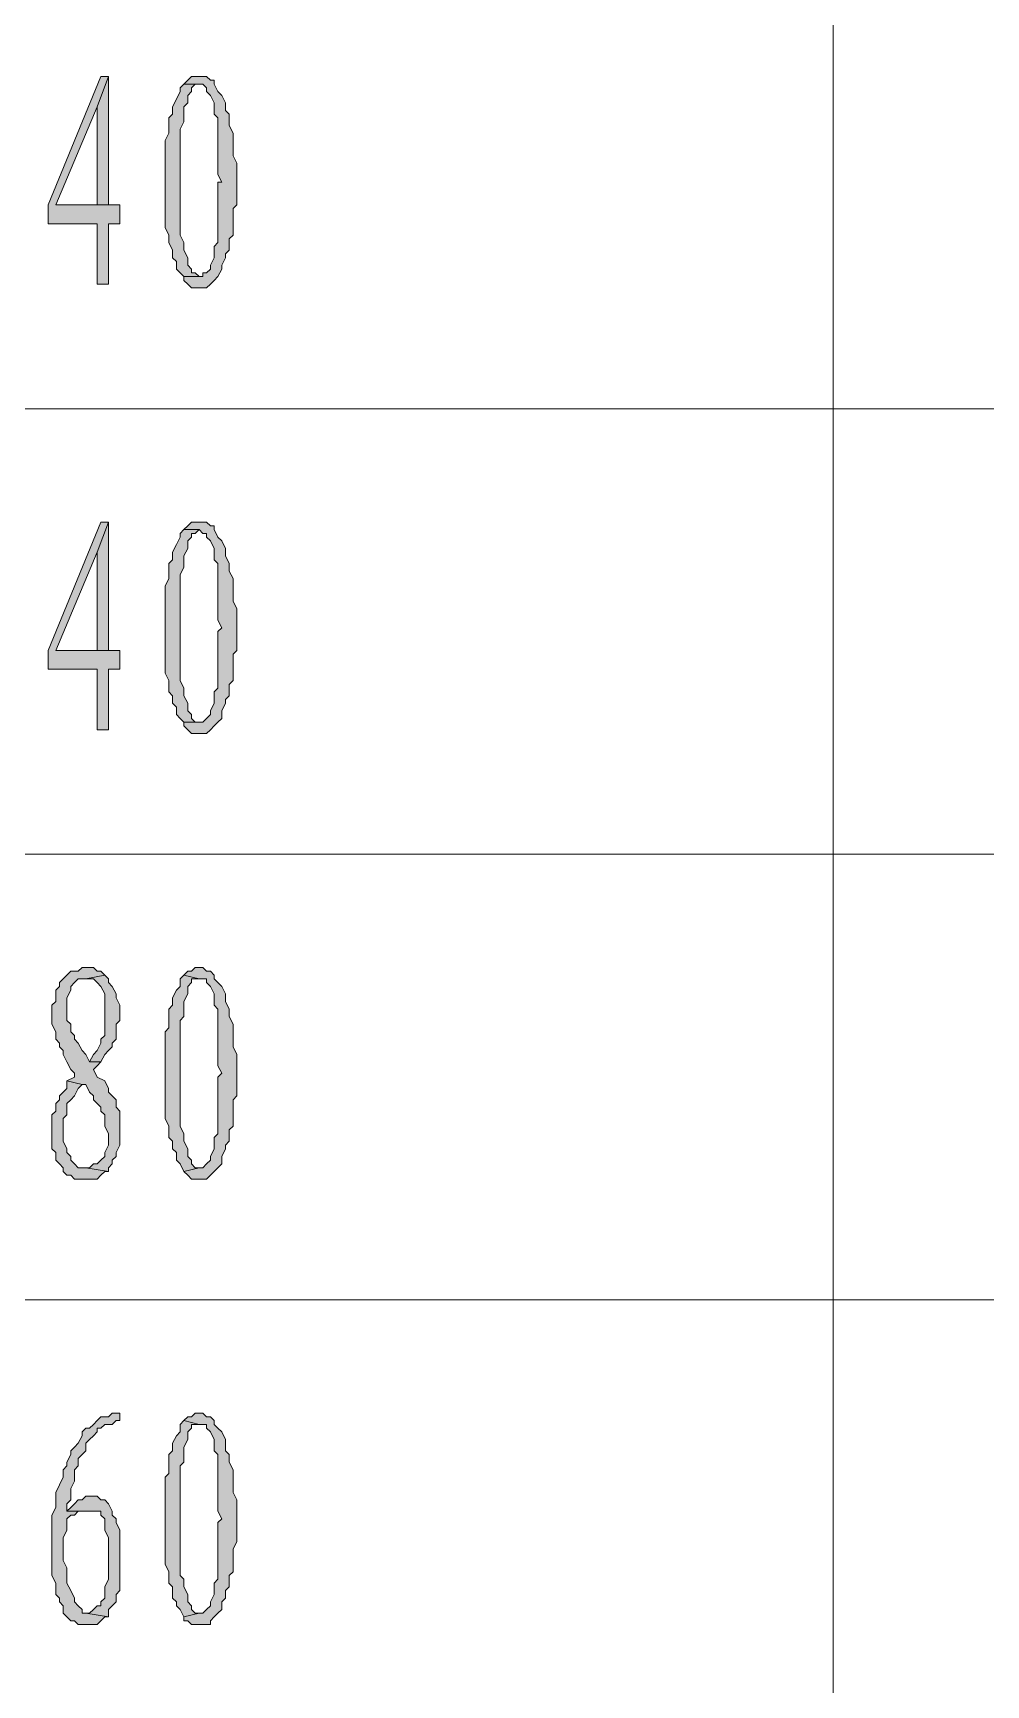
# Model space of a CAD drawing. Header units: millimetres. Extents: x 24 to 410, y 10 to 282.
# Drawn here: x 329.44 to 340.13, y 105.2 to 123.72 of the extents above; entities that cross this region are included whole.
import ezdxf

# ---------------------------------------------------------------- set-up
doc = ezdxf.new("R2010")
doc.units = ezdxf.units.MM

msp = doc.modelspace()

# ---------------------------------------------------------------- hatches: boundary and pattern name
h = msp.add_hatch(color=7)
h.dxf.hatch_style = 2
h.paths.add_polyline_path([(330.284667, 123.232333), (330.2, 123.232333), (329.607333, 121.793), (329.607333, 121.581333), (330.157667, 121.581333), (330.157667, 120.904), (330.284667, 120.904), (330.284667, 121.581333), (330.411667, 121.581333), (330.411667, 121.793), (330.284667, 121.793), (329.692, 121.793), (330.157667, 122.893667)])
h = msp.add_hatch(color=7)
h.dxf.hatch_style = 2
h.paths.add_polyline_path([(330.284667, 123.232333), (330.157667, 122.893667), (330.157667, 121.793), (329.692, 121.793), (330.284667, 121.793)])
h = msp.add_hatch(color=7)
h.dxf.hatch_style = 2
h.paths.add_polyline_path([(331.300667, 123.232333), (331.216, 123.232333), (331.173667, 123.19), (331.131333, 123.147667), (331.343, 123.147667), (331.385333, 123.105333), (331.385333, 123.063), (331.427667, 123.020667), (331.47, 122.936), (331.47, 122.809), (331.512333, 122.766667), (331.512333, 122.131667), (331.554667, 122.047), (331.512333, 122.047), (331.512333, 121.369667), (331.47, 121.327333), (331.47, 121.200333), (331.427667, 121.115667), (331.427667, 121.073333), (331.385333, 121.031), (331.343, 121.031), (331.343, 120.988667), (331.131333, 120.988667), (331.131333, 120.946333), (331.173667, 120.904), (331.216, 120.861667), (331.385333, 120.861667), (331.427667, 120.904), (331.47, 120.946333), (331.512333, 120.988667), (331.554667, 121.073333), (331.554667, 121.115667), (331.597, 121.200333), (331.597, 121.242667), (331.639333, 121.285), (331.639333, 121.412), (331.681667, 121.454333), (331.681667, 121.750667), (331.724, 121.793), (331.724, 122.258667), (331.681667, 122.343333), (331.681667, 122.597333), (331.639333, 122.682), (331.639333, 122.809), (331.597, 122.851333), (331.597, 122.936), (331.554667, 123.020667), (331.512333, 123.063), (331.47, 123.147667), (331.47, 123.19), (331.427667, 123.19), (331.385333, 123.232333)])
h = msp.add_hatch(color=7)
h.dxf.hatch_style = 2
h.paths.add_polyline_path([(331.131333, 123.147667), (331.089, 123.105333), (331.089, 123.063), (331.046667, 122.978333), (331.004333, 122.893667), (331.004333, 122.809), (330.962, 122.766667), (330.962, 122.597333), (330.919667, 122.512667), (330.919667, 121.539), (330.962, 121.454333), (330.962, 121.412), (330.962, 121.369667), (331.004333, 121.285), (331.004333, 121.200333), (331.046667, 121.158), (331.046667, 121.073333), (331.089, 121.031), (331.131333, 120.988667), (331.300667, 120.988667), (331.258333, 121.031), (331.216, 121.031), (331.216, 121.073333), (331.173667, 121.115667), (331.173667, 121.200333), (331.131333, 121.285), (331.131333, 121.369667), (331.089, 121.454333), (331.089, 122.639667), (331.131333, 122.724333), (331.131333, 122.893667), (331.173667, 122.936), (331.173667, 123.020667), (331.216, 123.063), (331.216, 123.105333), (331.258333, 123.147667), (331.300667, 123.147667)])
h = msp.add_hatch(color=7)
h.dxf.hatch_style = 2
h.paths.add_polyline_path([(330.284667, 118.237), (330.2, 118.237), (329.607333, 116.797667), (329.607333, 116.586), (330.157667, 116.586), (330.157667, 115.908667), (330.284667, 115.908667), (330.284667, 116.586), (330.411667, 116.586), (330.411667, 116.797667), (330.284667, 116.797667), (329.692, 116.797667), (330.157667, 117.898333)])
h = msp.add_hatch(color=7)
h.dxf.hatch_style = 2
h.paths.add_polyline_path([(330.284667, 118.237), (330.157667, 117.898333), (330.157667, 116.797667), (329.692, 116.797667), (330.284667, 116.797667)])
h = msp.add_hatch(color=7)
h.dxf.hatch_style = 2
h.paths.add_polyline_path([(331.300667, 118.237), (331.216, 118.237), (331.173667, 118.194667), (331.131333, 118.152333), (331.300667, 118.152333), (331.343, 118.11), (331.385333, 118.11), (331.385333, 118.067667), (331.427667, 118.025333), (331.47, 117.940667), (331.47, 117.813667), (331.512333, 117.771333), (331.512333, 117.136333), (331.554667, 117.051667), (331.512333, 117.009333), (331.512333, 116.374333), (331.47, 116.332), (331.47, 116.205), (331.427667, 116.120333), (331.427667, 116.078), (331.385333, 116.035667), (331.343, 115.993333), (331.131333, 115.993333), (331.131333, 115.951), (331.173667, 115.908667), (331.216, 115.866333), (331.385333, 115.866333), (331.427667, 115.908667), (331.47, 115.951), (331.512333, 115.993333), (331.554667, 116.035667), (331.554667, 116.120333), (331.597, 116.205), (331.597, 116.247333), (331.639333, 116.289667), (331.639333, 116.416667), (331.681667, 116.459), (331.681667, 116.755333), (331.724, 116.797667), (331.724, 117.263333), (331.681667, 117.348), (331.681667, 117.602), (331.639333, 117.686667), (331.639333, 117.771333), (331.597, 117.856), (331.597, 117.940667), (331.554667, 118.025333), (331.512333, 118.067667), (331.47, 118.152333), (331.47, 118.194667), (331.427667, 118.194667), (331.385333, 118.237)])
h = msp.add_hatch(color=7)
h.dxf.hatch_style = 2
h.paths.add_polyline_path([(331.131333, 118.152333), (331.089, 118.11), (331.089, 118.067667), (331.046667, 117.983), (331.004333, 117.898333), (331.004333, 117.813667), (330.962, 117.771333), (330.962, 117.602), (330.919667, 117.517333), (330.919667, 116.543667), (330.962, 116.459), (330.962, 116.416667), (330.962, 116.332), (331.004333, 116.289667), (331.004333, 116.205), (331.046667, 116.162667), (331.046667, 116.078), (331.089, 116.035667), (331.131333, 115.993333), (331.300667, 115.993333), (331.258333, 115.993333), (331.216, 116.035667), (331.216, 116.078), (331.173667, 116.120333), (331.173667, 116.205), (331.131333, 116.289667), (331.131333, 116.374333), (331.089, 116.459), (331.089, 117.644333), (331.131333, 117.729), (331.131333, 117.856), (331.173667, 117.940667), (331.173667, 118.025333), (331.216, 118.067667), (331.216, 118.11), (331.258333, 118.11), (331.300667, 118.152333)])
h = msp.add_hatch(color=7)
h.dxf.hatch_style = 2
h.paths.add_polyline_path([(330.030667, 113.241667), (329.988333, 113.241667), (329.946, 113.199333), (329.861333, 113.199333), (329.819, 113.157), (329.776667, 113.114667), (329.734333, 113.072333), (329.734333, 113.03), (329.692, 112.987667), (329.692, 112.860667), (329.649667, 112.818333), (329.649667, 112.606667), (329.692, 112.522), (329.692, 112.437333), (329.734333, 112.395), (329.734333, 112.352667), (329.776667, 112.310333), (329.776667, 112.268), (329.819, 112.183333), (329.861333, 112.098667), (329.903667, 112.056333), (329.903667, 112.014), (329.819, 111.971667), (329.988333, 111.929333), (330.030667, 111.929333), (330.073, 111.844667), (330.115333, 111.802333), (330.115333, 111.76), (330.157667, 111.717667), (330.2, 111.675333), (330.2, 111.633), (330.242333, 111.590667), (330.242333, 111.463667), (330.284667, 111.379), (330.284667, 111.252), (330.242333, 111.167333), (330.242333, 111.125), (330.2, 111.082667), (330.157667, 111.040333), (330.115333, 111.040333), (330.073, 110.998), (330.030667, 110.998), (330.284667, 110.955667), (330.284667, 110.998), (330.327, 111.040333), (330.327, 111.082667), (330.369333, 111.125), (330.369333, 111.167333), (330.411667, 111.252), (330.411667, 111.633), (330.369333, 111.675333), (330.369333, 111.76), (330.327, 111.802333), (330.284667, 111.844667), (330.284667, 111.887), (330.242333, 111.971667), (330.157667, 112.014), (330.115333, 112.098667), (330.157667, 112.141), (330.2, 112.183333), (330.073, 112.183333), (330.030667, 112.268), (329.988333, 112.310333), (329.946, 112.395), (329.903667, 112.437333), (329.903667, 112.479667), (329.861333, 112.522), (329.861333, 112.606667), (329.819, 112.649), (329.819, 112.903), (329.861333, 112.987667), (329.861333, 113.03), (329.903667, 113.072333), (329.946, 113.114667), (330.030667, 113.114667), (330.242333, 113.157), (330.2, 113.199333), (330.157667, 113.199333), (330.115333, 113.241667)])
h = msp.add_hatch(color=7)
h.dxf.hatch_style = 2
h.paths.add_polyline_path([(331.300667, 113.241667), (331.258333, 113.241667), (331.216, 113.199333), (331.173667, 113.199333), (331.131333, 113.157), (331.300667, 113.114667), (331.385333, 113.114667), (331.385333, 113.072333), (331.427667, 113.03), (331.47, 112.945333), (331.47, 112.818333), (331.512333, 112.776), (331.512333, 112.141), (331.554667, 112.056333), (331.512333, 112.014), (331.512333, 111.379), (331.47, 111.336667), (331.47, 111.209667), (331.427667, 111.125), (331.427667, 111.082667), (331.385333, 111.040333), (331.343, 110.998), (331.300667, 110.998), (331.131333, 110.955667), (331.173667, 110.913333), (331.216, 110.871), (331.385333, 110.871), (331.427667, 110.913333), (331.47, 110.955667), (331.512333, 110.998), (331.554667, 111.040333), (331.554667, 111.125), (331.597, 111.209667), (331.597, 111.252), (331.639333, 111.294333), (331.639333, 111.421333), (331.681667, 111.463667), (331.681667, 111.76), (331.724, 111.802333), (331.724, 112.268), (331.681667, 112.352667), (331.681667, 112.606667), (331.639333, 112.691333), (331.639333, 112.776), (331.597, 112.860667), (331.597, 112.945333), (331.554667, 113.03), (331.512333, 113.072333), (331.47, 113.114667), (331.47, 113.157), (331.427667, 113.199333), (331.385333, 113.199333), (331.343, 113.241667)])
h = msp.add_hatch(color=7)
h.dxf.hatch_style = 2
h.paths.add_polyline_path([(330.242333, 113.157), (330.030667, 113.114667), (330.115333, 113.114667), (330.157667, 113.072333), (330.2, 113.03), (330.242333, 112.945333), (330.242333, 112.479667), (330.2, 112.437333), (330.2, 112.395), (330.157667, 112.310333), (330.115333, 112.268), (330.073, 112.183333), (330.2, 112.183333), (330.242333, 112.268), (330.284667, 112.310333), (330.327, 112.352667), (330.327, 112.395), (330.369333, 112.437333), (330.369333, 112.606667), (330.411667, 112.649), (330.411667, 112.818333), (330.369333, 112.903), (330.369333, 112.945333), (330.327, 113.03), (330.284667, 113.072333), (330.284667, 113.114667)])
h = msp.add_hatch(color=7)
h.dxf.hatch_style = 2
h.paths.add_polyline_path([(331.131333, 113.157), (331.089, 113.114667), (331.089, 113.03), (331.046667, 112.987667), (331.004333, 112.903), (331.004333, 112.818333), (330.962, 112.776), (330.962, 112.564333), (330.919667, 112.522), (330.919667, 111.548333), (330.962, 111.463667), (330.962, 111.421333), (330.962, 111.336667), (331.004333, 111.294333), (331.004333, 111.209667), (331.046667, 111.167333), (331.046667, 111.082667), (331.089, 111.040333), (331.131333, 110.955667), (331.300667, 110.998), (331.258333, 110.998), (331.216, 111.040333), (331.216, 111.082667), (331.173667, 111.125), (331.173667, 111.209667), (331.131333, 111.294333), (331.131333, 111.379), (331.089, 111.463667), (331.089, 112.649), (331.131333, 112.691333), (331.131333, 112.860667), (331.173667, 112.945333), (331.173667, 113.03), (331.216, 113.072333), (331.216, 113.114667), (331.258333, 113.114667), (331.300667, 113.114667)])
h = msp.add_hatch(color=7)
h.dxf.hatch_style = 2
h.paths.add_polyline_path([(329.819, 111.971667), (329.819, 111.887), (329.776667, 111.844667), (329.734333, 111.802333), (329.734333, 111.76), (329.692, 111.717667), (329.692, 111.633), (329.649667, 111.590667), (329.649667, 111.209667), (329.692, 111.167333), (329.692, 111.082667), (329.734333, 111.040333), (329.776667, 110.998), (329.776667, 110.955667), (329.819, 110.913333), (329.861333, 110.913333), (329.903667, 110.871), (330.030667, 110.871), (330.115333, 110.871), (330.157667, 110.871), (330.2, 110.913333), (330.242333, 110.955667), (330.284667, 110.955667), (330.030667, 110.998), (329.946, 110.998), (329.903667, 111.040333), (329.861333, 111.082667), (329.861333, 111.125), (329.819, 111.167333), (329.819, 111.209667), (329.776667, 111.294333), (329.776667, 111.548333), (329.819, 111.590667), (329.819, 111.717667), (329.861333, 111.76), (329.903667, 111.802333), (329.946, 111.887), (329.988333, 111.929333)])
h = msp.add_hatch(color=7)
h.dxf.hatch_style = 2
h.paths.add_polyline_path([(330.411667, 108.246333), (330.327, 108.246333), (330.284667, 108.204), (330.2, 108.204), (330.157667, 108.161667), (330.115333, 108.119333), (330.073, 108.077), (330.030667, 108.077), (329.988333, 108.034667), (329.988333, 107.992333), (329.946, 107.907667), (329.903667, 107.865333), (329.861333, 107.823), (329.861333, 107.780667), (329.819, 107.696), (329.819, 107.653667), (329.776667, 107.611333), (329.776667, 107.526667), (329.734333, 107.442), (329.692, 107.357333), (329.692, 107.188), (329.649667, 107.103333), (329.649667, 106.426), (329.692, 106.341333), (329.692, 106.214333), (329.734333, 106.172), (329.734333, 106.129667), (329.776667, 106.087333), (329.776667, 106.002667), (329.819, 105.960333), (329.861333, 105.918), (329.903667, 105.918), (329.946, 105.875667), (330.157667, 105.875667), (330.2, 105.918), (330.242333, 105.960333), (330.284667, 105.960333), (330.030667, 106.002667), (329.988333, 106.002667), (329.988333, 106.045), (329.946, 106.087333), (329.903667, 106.129667), (329.903667, 106.172), (329.861333, 106.256667), (329.819, 106.341333), (329.819, 106.510667), (329.776667, 106.595333), (329.776667, 106.849333), (329.819, 106.934), (329.819, 107.061), (329.861333, 107.103333), (329.903667, 107.103333), (329.946, 107.145667), (330.115333, 107.145667), (329.819, 107.145667), (329.819, 107.230333), (329.861333, 107.272667), (329.861333, 107.399667), (329.903667, 107.484333), (329.903667, 107.611333), (329.946, 107.653667), (329.946, 107.738333), (329.988333, 107.780667), (330.030667, 107.823), (330.030667, 107.907667), (330.073, 107.95), (330.115333, 107.992333), (330.157667, 108.034667), (330.157667, 108.077), (330.2, 108.077), (330.242333, 108.119333), (330.327, 108.119333), (330.369333, 108.161667), (330.411667, 108.161667)])
h = msp.add_hatch(color=7)
h.dxf.hatch_style = 2
h.paths.add_polyline_path([(331.131333, 108.161667), (331.089, 108.119333), (331.089, 108.034667), (331.046667, 107.992333), (331.004333, 107.907667), (331.004333, 107.823), (330.962, 107.780667), (330.962, 107.569), (330.919667, 107.526667), (330.919667, 106.553), (330.962, 106.468333), (330.962, 106.426), (330.962, 106.341333), (331.004333, 106.299), (331.004333, 106.172), (331.046667, 106.129667), (331.046667, 106.087333), (331.089, 106.045), (331.131333, 105.960333), (331.300667, 106.002667), (331.258333, 106.002667), (331.216, 106.045), (331.216, 106.087333), (331.173667, 106.129667), (331.173667, 106.214333), (331.131333, 106.299), (331.131333, 106.383667), (331.089, 106.426), (331.089, 107.653667), (331.131333, 107.696), (331.131333, 107.865333), (331.173667, 107.95), (331.173667, 108.034667), (331.216, 108.077), (331.216, 108.119333), (331.258333, 108.119333), (331.300667, 108.119333)])
h = msp.add_hatch(color=7)
h.dxf.hatch_style = 2
h.paths.add_polyline_path([(331.300667, 108.246333), (331.258333, 108.246333), (331.216, 108.204), (331.173667, 108.204), (331.131333, 108.161667), (331.300667, 108.119333), (331.385333, 108.119333), (331.385333, 108.077), (331.427667, 108.034667), (331.47, 107.95), (331.47, 107.823), (331.512333, 107.780667), (331.512333, 107.145667), (331.554667, 107.061), (331.512333, 107.018667), (331.512333, 106.383667), (331.47, 106.341333), (331.47, 106.214333), (331.427667, 106.129667), (331.427667, 106.087333), (331.385333, 106.045), (331.343, 106.002667), (331.300667, 106.002667), (331.131333, 105.960333), (331.131333, 105.918), (331.173667, 105.918), (331.216, 105.875667), (331.427667, 105.875667), (331.427667, 105.918), (331.47, 105.960333), (331.512333, 106.002667), (331.554667, 106.045), (331.554667, 106.129667), (331.597, 106.172), (331.597, 106.256667), (331.639333, 106.299), (331.639333, 106.426), (331.681667, 106.468333), (331.681667, 106.722333), (331.724, 106.807), (331.724, 107.272667), (331.681667, 107.357333), (331.681667, 107.611333), (331.639333, 107.696), (331.639333, 107.780667), (331.597, 107.823), (331.597, 107.95), (331.554667, 108.034667), (331.512333, 108.077), (331.47, 108.119333), (331.47, 108.161667), (331.427667, 108.204), (331.385333, 108.204), (331.343, 108.246333)])
h = msp.add_hatch(color=7)
h.dxf.hatch_style = 2
h.paths.add_polyline_path([(330.115333, 107.315), (330.030667, 107.315), (329.988333, 107.272667), (329.946, 107.272667), (329.903667, 107.230333), (329.861333, 107.188), (329.819, 107.145667), (330.2, 107.145667), (330.2, 107.103333), (330.242333, 107.061), (330.242333, 106.934), (330.284667, 106.849333), (330.284667, 106.383667), (330.242333, 106.299), (330.242333, 106.256667), (330.242333, 106.172), (330.2, 106.129667), (330.2, 106.087333), (330.157667, 106.087333), (330.115333, 106.045), (330.073, 106.002667), (330.030667, 106.002667), (330.284667, 105.960333), (330.284667, 106.045), (330.327, 106.087333), (330.369333, 106.129667), (330.369333, 106.214333), (330.411667, 106.256667), (330.411667, 106.934), (330.369333, 107.018667), (330.369333, 107.061), (330.327, 107.103333), (330.327, 107.145667), (330.284667, 107.230333), (330.242333, 107.272667), (330.2, 107.272667), (330.157667, 107.315)])

# ---------------------------------------------------------------- linework, layer by layer
at = {"color": 7, "lineweight": 0}
for points in [[(338.412667, 134.535333), (338.412667, 89.535)], [(308.440667, 119.507), (395.435667, 119.507)], [(308.440667, 114.511667), (395.435667, 114.511667)], [(308.440667, 109.516333), (395.435667, 109.516333)]]:
    msp.add_lwpolyline(points, dxfattribs=at)
for points in [[(330.284667, 123.232333), (330.2, 123.232333), (329.607333, 121.793), (329.607333, 121.581333), (330.157667, 121.581333), (330.157667, 120.904), (330.284667, 120.904), (330.284667, 121.581333), (330.411667, 121.581333), (330.411667, 121.793), (330.284667, 121.793), (329.692, 121.793), (330.157667, 122.893667)], [(330.284667, 123.232333), (330.157667, 122.893667), (330.157667, 121.793), (329.692, 121.793), (330.284667, 121.793)], [(331.300667, 123.232333), (331.216, 123.232333), (331.173667, 123.19), (331.131333, 123.147667), (331.343, 123.147667), (331.385333, 123.105333), (331.385333, 123.063), (331.427667, 123.020667), (331.47, 122.936), (331.47, 122.809), (331.512333, 122.766667), (331.512333, 122.131667), (331.554667, 122.047), (331.512333, 122.047), (331.512333, 121.369667), (331.47, 121.327333), (331.47, 121.200333), (331.427667, 121.115667), (331.427667, 121.073333), (331.385333, 121.031), (331.343, 121.031), (331.343, 120.988667), (331.131333, 120.988667), (331.131333, 120.946333), (331.173667, 120.904), (331.216, 120.861667), (331.385333, 120.861667), (331.427667, 120.904), (331.47, 120.946333), (331.512333, 120.988667), (331.554667, 121.073333), (331.554667, 121.115667), (331.597, 121.200333), (331.597, 121.242667), (331.639333, 121.285), (331.639333, 121.412), (331.681667, 121.454333), (331.681667, 121.750667), (331.724, 121.793), (331.724, 122.258667), (331.681667, 122.343333), (331.681667, 122.597333), (331.639333, 122.682), (331.639333, 122.809), (331.597, 122.851333), (331.597, 122.936), (331.554667, 123.020667), (331.512333, 123.063), (331.47, 123.147667), (331.47, 123.19), (331.427667, 123.19), (331.385333, 123.232333)], [(331.131333, 123.147667), (331.089, 123.105333), (331.089, 123.063), (331.046667, 122.978333), (331.004333, 122.893667), (331.004333, 122.809), (330.962, 122.766667), (330.962, 122.597333), (330.919667, 122.512667), (330.919667, 121.539), (330.962, 121.454333), (330.962, 121.412), (330.962, 121.369667), (331.004333, 121.285), (331.004333, 121.200333), (331.046667, 121.158), (331.046667, 121.073333), (331.089, 121.031), (331.131333, 120.988667), (331.300667, 120.988667), (331.258333, 121.031), (331.216, 121.031), (331.216, 121.073333), (331.173667, 121.115667), (331.173667, 121.200333), (331.131333, 121.285), (331.131333, 121.369667), (331.089, 121.454333), (331.089, 122.639667), (331.131333, 122.724333), (331.131333, 122.893667), (331.173667, 122.936), (331.173667, 123.020667), (331.216, 123.063), (331.216, 123.105333), (331.258333, 123.147667), (331.300667, 123.147667)], [(330.284667, 118.237), (330.2, 118.237), (329.607333, 116.797667), (329.607333, 116.586), (330.157667, 116.586), (330.157667, 115.908667), (330.284667, 115.908667), (330.284667, 116.586), (330.411667, 116.586), (330.411667, 116.797667), (330.284667, 116.797667), (329.692, 116.797667), (330.157667, 117.898333)], [(330.284667, 118.237), (330.157667, 117.898333), (330.157667, 116.797667), (329.692, 116.797667), (330.284667, 116.797667)], [(331.300667, 118.237), (331.216, 118.237), (331.173667, 118.194667), (331.131333, 118.152333), (331.300667, 118.152333), (331.343, 118.11), (331.385333, 118.11), (331.385333, 118.067667), (331.427667, 118.025333), (331.47, 117.940667), (331.47, 117.813667), (331.512333, 117.771333), (331.512333, 117.136333), (331.554667, 117.051667), (331.512333, 117.009333), (331.512333, 116.374333), (331.47, 116.332), (331.47, 116.205), (331.427667, 116.120333), (331.427667, 116.078), (331.385333, 116.035667), (331.343, 115.993333), (331.131333, 115.993333), (331.131333, 115.951), (331.173667, 115.908667), (331.216, 115.866333), (331.385333, 115.866333), (331.427667, 115.908667), (331.47, 115.951), (331.512333, 115.993333), (331.554667, 116.035667), (331.554667, 116.120333), (331.597, 116.205), (331.597, 116.247333), (331.639333, 116.289667), (331.639333, 116.416667), (331.681667, 116.459), (331.681667, 116.755333), (331.724, 116.797667), (331.724, 117.263333), (331.681667, 117.348), (331.681667, 117.602), (331.639333, 117.686667), (331.639333, 117.771333), (331.597, 117.856), (331.597, 117.940667), (331.554667, 118.025333), (331.512333, 118.067667), (331.47, 118.152333), (331.47, 118.194667), (331.427667, 118.194667), (331.385333, 118.237)], [(331.131333, 118.152333), (331.089, 118.11), (331.089, 118.067667), (331.046667, 117.983), (331.004333, 117.898333), (331.004333, 117.813667), (330.962, 117.771333), (330.962, 117.602), (330.919667, 117.517333), (330.919667, 116.543667), (330.962, 116.459), (330.962, 116.416667), (330.962, 116.332), (331.004333, 116.289667), (331.004333, 116.205), (331.046667, 116.162667), (331.046667, 116.078), (331.089, 116.035667), (331.131333, 115.993333), (331.300667, 115.993333), (331.258333, 115.993333), (331.216, 116.035667), (331.216, 116.078), (331.173667, 116.120333), (331.173667, 116.205), (331.131333, 116.289667), (331.131333, 116.374333), (331.089, 116.459), (331.089, 117.644333), (331.131333, 117.729), (331.131333, 117.856), (331.173667, 117.940667), (331.173667, 118.025333), (331.216, 118.067667), (331.216, 118.11), (331.258333, 118.11), (331.300667, 118.152333)], [(330.030667, 113.241667), (329.988333, 113.241667), (329.946, 113.199333), (329.861333, 113.199333), (329.819, 113.157), (329.776667, 113.114667), (329.734333, 113.072333), (329.734333, 113.03), (329.692, 112.987667), (329.692, 112.860667), (329.649667, 112.818333), (329.649667, 112.606667), (329.692, 112.522), (329.692, 112.437333), (329.734333, 112.395), (329.734333, 112.352667), (329.776667, 112.310333), (329.776667, 112.268), (329.819, 112.183333), (329.861333, 112.098667), (329.903667, 112.056333), (329.903667, 112.014), (329.819, 111.971667), (329.988333, 111.929333), (330.030667, 111.929333), (330.073, 111.844667), (330.115333, 111.802333), (330.115333, 111.76), (330.157667, 111.717667), (330.2, 111.675333), (330.2, 111.633), (330.242333, 111.590667), (330.242333, 111.463667), (330.284667, 111.379), (330.284667, 111.252), (330.242333, 111.167333), (330.242333, 111.125), (330.2, 111.082667), (330.157667, 111.040333), (330.115333, 111.040333), (330.073, 110.998), (330.030667, 110.998), (330.284667, 110.955667), (330.284667, 110.998), (330.327, 111.040333), (330.327, 111.082667), (330.369333, 111.125), (330.369333, 111.167333), (330.411667, 111.252), (330.411667, 111.633), (330.369333, 111.675333), (330.369333, 111.76), (330.327, 111.802333), (330.284667, 111.844667), (330.284667, 111.887), (330.242333, 111.971667), (330.157667, 112.014), (330.115333, 112.098667), (330.157667, 112.141), (330.2, 112.183333), (330.073, 112.183333), (330.030667, 112.268), (329.988333, 112.310333), (329.946, 112.395), (329.903667, 112.437333), (329.903667, 112.479667), (329.861333, 112.522), (329.861333, 112.606667), (329.819, 112.649), (329.819, 112.903), (329.861333, 112.987667), (329.861333, 113.03), (329.903667, 113.072333), (329.946, 113.114667), (330.030667, 113.114667), (330.242333, 113.157), (330.2, 113.199333), (330.157667, 113.199333), (330.115333, 113.241667)], [(331.300667, 113.241667), (331.258333, 113.241667), (331.216, 113.199333), (331.173667, 113.199333), (331.131333, 113.157), (331.300667, 113.114667), (331.385333, 113.114667), (331.385333, 113.072333), (331.427667, 113.03), (331.47, 112.945333), (331.47, 112.818333), (331.512333, 112.776), (331.512333, 112.141), (331.554667, 112.056333), (331.512333, 112.014), (331.512333, 111.379), (331.47, 111.336667), (331.47, 111.209667), (331.427667, 111.125), (331.427667, 111.082667), (331.385333, 111.040333), (331.343, 110.998), (331.300667, 110.998), (331.131333, 110.955667), (331.173667, 110.913333), (331.216, 110.871), (331.385333, 110.871), (331.427667, 110.913333), (331.47, 110.955667), (331.512333, 110.998), (331.554667, 111.040333), (331.554667, 111.125), (331.597, 111.209667), (331.597, 111.252), (331.639333, 111.294333), (331.639333, 111.421333), (331.681667, 111.463667), (331.681667, 111.76), (331.724, 111.802333), (331.724, 112.268), (331.681667, 112.352667), (331.681667, 112.606667), (331.639333, 112.691333), (331.639333, 112.776), (331.597, 112.860667), (331.597, 112.945333), (331.554667, 113.03), (331.512333, 113.072333), (331.47, 113.114667), (331.47, 113.157), (331.427667, 113.199333), (331.385333, 113.199333), (331.343, 113.241667)], [(330.242333, 113.157), (330.030667, 113.114667), (330.115333, 113.114667), (330.157667, 113.072333), (330.2, 113.03), (330.242333, 112.945333), (330.242333, 112.479667), (330.2, 112.437333), (330.2, 112.395), (330.157667, 112.310333), (330.115333, 112.268), (330.073, 112.183333), (330.2, 112.183333), (330.242333, 112.268), (330.284667, 112.310333), (330.327, 112.352667), (330.327, 112.395), (330.369333, 112.437333), (330.369333, 112.606667), (330.411667, 112.649), (330.411667, 112.818333), (330.369333, 112.903), (330.369333, 112.945333), (330.327, 113.03), (330.284667, 113.072333), (330.284667, 113.114667)], [(331.131333, 113.157), (331.089, 113.114667), (331.089, 113.03), (331.046667, 112.987667), (331.004333, 112.903), (331.004333, 112.818333), (330.962, 112.776), (330.962, 112.564333), (330.919667, 112.522), (330.919667, 111.548333), (330.962, 111.463667), (330.962, 111.421333), (330.962, 111.336667), (331.004333, 111.294333), (331.004333, 111.209667), (331.046667, 111.167333), (331.046667, 111.082667), (331.089, 111.040333), (331.131333, 110.955667), (331.300667, 110.998), (331.258333, 110.998), (331.216, 111.040333), (331.216, 111.082667), (331.173667, 111.125), (331.173667, 111.209667), (331.131333, 111.294333), (331.131333, 111.379), (331.089, 111.463667), (331.089, 112.649), (331.131333, 112.691333), (331.131333, 112.860667), (331.173667, 112.945333), (331.173667, 113.03), (331.216, 113.072333), (331.216, 113.114667), (331.258333, 113.114667), (331.300667, 113.114667)], [(329.819, 111.971667), (329.819, 111.887), (329.776667, 111.844667), (329.734333, 111.802333), (329.734333, 111.76), (329.692, 111.717667), (329.692, 111.633), (329.649667, 111.590667), (329.649667, 111.209667), (329.692, 111.167333), (329.692, 111.082667), (329.734333, 111.040333), (329.776667, 110.998), (329.776667, 110.955667), (329.819, 110.913333), (329.861333, 110.913333), (329.903667, 110.871), (330.030667, 110.871), (330.115333, 110.871), (330.157667, 110.871), (330.2, 110.913333), (330.242333, 110.955667), (330.284667, 110.955667), (330.030667, 110.998), (329.946, 110.998), (329.903667, 111.040333), (329.861333, 111.082667), (329.861333, 111.125), (329.819, 111.167333), (329.819, 111.209667), (329.776667, 111.294333), (329.776667, 111.548333), (329.819, 111.590667), (329.819, 111.717667), (329.861333, 111.76), (329.903667, 111.802333), (329.946, 111.887), (329.988333, 111.929333)], [(330.411667, 108.246333), (330.327, 108.246333), (330.284667, 108.204), (330.2, 108.204), (330.157667, 108.161667), (330.115333, 108.119333), (330.073, 108.077), (330.030667, 108.077), (329.988333, 108.034667), (329.988333, 107.992333), (329.946, 107.907667), (329.903667, 107.865333), (329.861333, 107.823), (329.861333, 107.780667), (329.819, 107.696), (329.819, 107.653667), (329.776667, 107.611333), (329.776667, 107.526667), (329.734333, 107.442), (329.692, 107.357333), (329.692, 107.188), (329.649667, 107.103333), (329.649667, 106.426), (329.692, 106.341333), (329.692, 106.214333), (329.734333, 106.172), (329.734333, 106.129667), (329.776667, 106.087333), (329.776667, 106.002667), (329.819, 105.960333), (329.861333, 105.918), (329.903667, 105.918), (329.946, 105.875667), (330.157667, 105.875667), (330.2, 105.918), (330.242333, 105.960333), (330.284667, 105.960333), (330.030667, 106.002667), (329.988333, 106.002667), (329.988333, 106.045), (329.946, 106.087333), (329.903667, 106.129667), (329.903667, 106.172), (329.861333, 106.256667), (329.819, 106.341333), (329.819, 106.510667), (329.776667, 106.595333), (329.776667, 106.849333), (329.819, 106.934), (329.819, 107.061), (329.861333, 107.103333), (329.903667, 107.103333), (329.946, 107.145667), (330.115333, 107.145667), (329.819, 107.145667), (329.819, 107.230333), (329.861333, 107.272667), (329.861333, 107.399667), (329.903667, 107.484333), (329.903667, 107.611333), (329.946, 107.653667), (329.946, 107.738333), (329.988333, 107.780667), (330.030667, 107.823), (330.030667, 107.907667), (330.073, 107.95), (330.115333, 107.992333), (330.157667, 108.034667), (330.157667, 108.077), (330.2, 108.077), (330.242333, 108.119333), (330.327, 108.119333), (330.369333, 108.161667), (330.411667, 108.161667)], [(331.131333, 108.161667), (331.089, 108.119333), (331.089, 108.034667), (331.046667, 107.992333), (331.004333, 107.907667), (331.004333, 107.823), (330.962, 107.780667), (330.962, 107.569), (330.919667, 107.526667), (330.919667, 106.553), (330.962, 106.468333), (330.962, 106.426), (330.962, 106.341333), (331.004333, 106.299), (331.004333, 106.172), (331.046667, 106.129667), (331.046667, 106.087333), (331.089, 106.045), (331.131333, 105.960333), (331.300667, 106.002667), (331.258333, 106.002667), (331.216, 106.045), (331.216, 106.087333), (331.173667, 106.129667), (331.173667, 106.214333), (331.131333, 106.299), (331.131333, 106.383667), (331.089, 106.426), (331.089, 107.653667), (331.131333, 107.696), (331.131333, 107.865333), (331.173667, 107.95), (331.173667, 108.034667), (331.216, 108.077), (331.216, 108.119333), (331.258333, 108.119333), (331.300667, 108.119333)], [(331.300667, 108.246333), (331.258333, 108.246333), (331.216, 108.204), (331.173667, 108.204), (331.131333, 108.161667), (331.300667, 108.119333), (331.385333, 108.119333), (331.385333, 108.077), (331.427667, 108.034667), (331.47, 107.95), (331.47, 107.823), (331.512333, 107.780667), (331.512333, 107.145667), (331.554667, 107.061), (331.512333, 107.018667), (331.512333, 106.383667), (331.47, 106.341333), (331.47, 106.214333), (331.427667, 106.129667), (331.427667, 106.087333), (331.385333, 106.045), (331.343, 106.002667), (331.300667, 106.002667), (331.131333, 105.960333), (331.131333, 105.918), (331.173667, 105.918), (331.216, 105.875667), (331.427667, 105.875667), (331.427667, 105.918), (331.47, 105.960333), (331.512333, 106.002667), (331.554667, 106.045), (331.554667, 106.129667), (331.597, 106.172), (331.597, 106.256667), (331.639333, 106.299), (331.639333, 106.426), (331.681667, 106.468333), (331.681667, 106.722333), (331.724, 106.807), (331.724, 107.272667), (331.681667, 107.357333), (331.681667, 107.611333), (331.639333, 107.696), (331.639333, 107.780667), (331.597, 107.823), (331.597, 107.95), (331.554667, 108.034667), (331.512333, 108.077), (331.47, 108.119333), (331.47, 108.161667), (331.427667, 108.204), (331.385333, 108.204), (331.343, 108.246333)], [(330.115333, 107.315), (330.030667, 107.315), (329.988333, 107.272667), (329.946, 107.272667), (329.903667, 107.230333), (329.861333, 107.188), (329.819, 107.145667), (330.2, 107.145667), (330.2, 107.103333), (330.242333, 107.061), (330.242333, 106.934), (330.284667, 106.849333), (330.284667, 106.383667), (330.242333, 106.299), (330.242333, 106.256667), (330.242333, 106.172), (330.2, 106.129667), (330.2, 106.087333), (330.157667, 106.087333), (330.115333, 106.045), (330.073, 106.002667), (330.030667, 106.002667), (330.284667, 105.960333), (330.284667, 106.045), (330.327, 106.087333), (330.369333, 106.129667), (330.369333, 106.214333), (330.411667, 106.256667), (330.411667, 106.934), (330.369333, 107.018667), (330.369333, 107.061), (330.327, 107.103333), (330.327, 107.145667), (330.284667, 107.230333), (330.242333, 107.272667), (330.2, 107.272667), (330.157667, 107.315)]]:
    msp.add_lwpolyline(points, close=True, dxfattribs=at)

doc.saveas('drawing.dxf')
